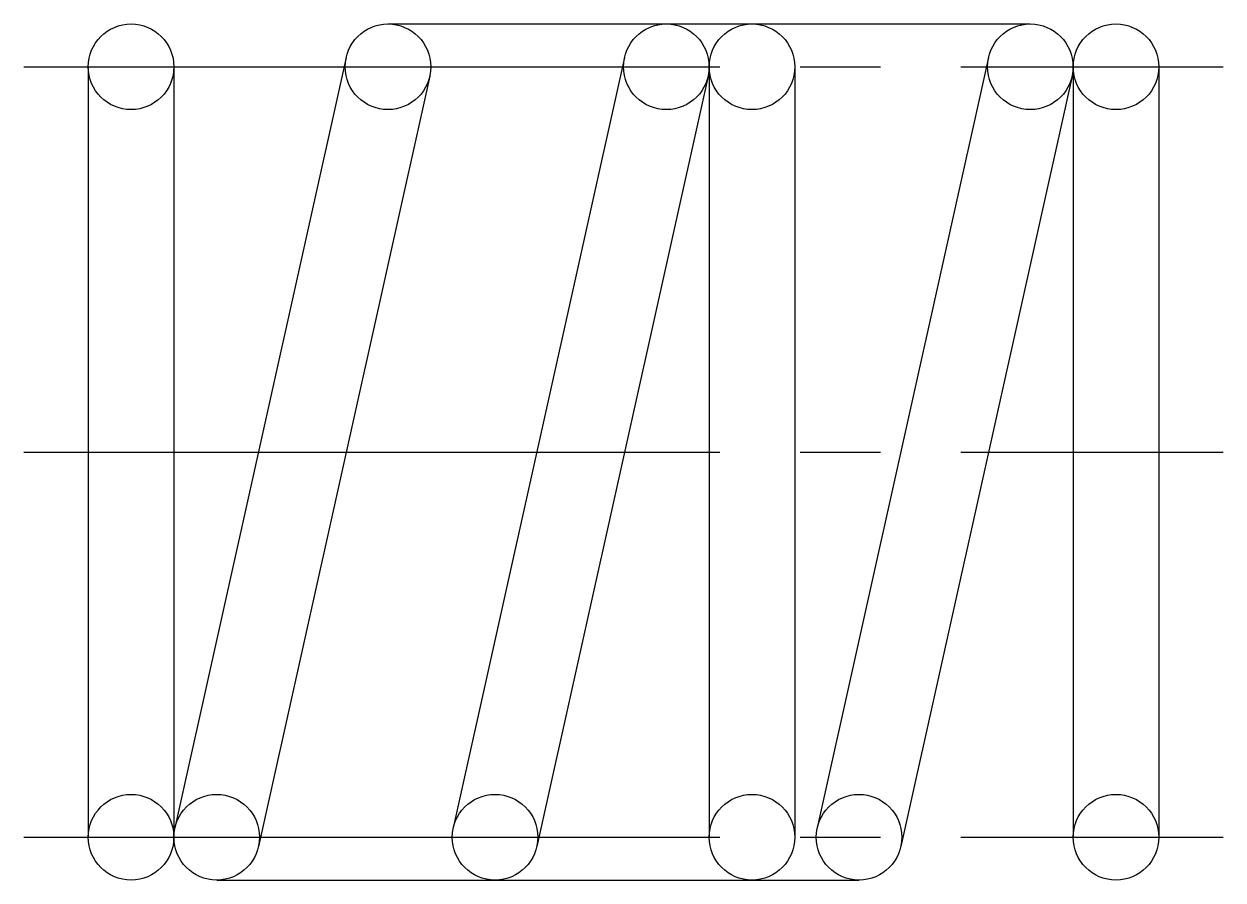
# Model space of a CAD drawing. Extents: x 1 to 16.6, y 1 to 13.8.
# Drawn here: x 11.02 to 16.62, y 9.78 to 13.78 of the extents above; entities outside this region: 2.
import ezdxf

# ---------------------------------------------------------------- set-up
doc = ezdxf.new("R2010")
doc.units = 0
doc.header["$LTSCALE"] = 0.25
doc.linetypes.add('CENTER', pattern=[17.5, 13, -1.5, 1.5, -1.5])
doc.linetypes.add('PHANTOM', pattern=[63.5, 31.75, -6.35, 6.35, -6.35, 6.35, -6.35])
doc.layers.get('0').update_dxf_attribs({"linetype": 'CONTINUOUS'})
doc.layers.add('CENTER', color=1, linetype='CENTER')

msp = doc.modelspace()

# ---------------------------------------------------------------- linework, layer by layer
at = {"color": 3, "linetype": 'PHANTOM'}
for p, q in [((12.7167, 13.7835), (15.7167, 13.7835)), ((13.8214, 13.6269), (13.0214, 10.0269)), ((14.2167, 13.5835), (14.2167, 9.9835)), ((14.6167, 13.5835), (14.6167, 9.9835)), ((14.2119, 13.5401), (13.4119, 9.9401)), ((11.9167, 9.7835), (14.9167, 9.7835))]:
    msp.add_line(p, q, dxfattribs=at)
for p, q in [((12.5214, 13.6269), (11.7214, 10.0269)), ((15.5214, 13.6269), (14.7214, 10.0269)), ((11.3167, 13.5835), (11.3167, 9.9835)), ((11.7167, 13.5835), (11.7167, 9.9835)), ((15.9167, 13.5835), (15.9167, 9.9835)), ((16.3167, 13.5835), (16.3167, 9.9835)), ((12.9119, 13.5401), (12.1119, 9.9401)), ((15.9119, 13.5401), (15.1119, 9.9401)), ((11.3167, 12.6835), (11.3167, 12.6836)), ((11.3167, 11.7835), (11.3168, 11.7835))]:
    msp.add_line(p, q)
for centre in [(11.5167, 13.5835), (12.7167, 13.5835), (15.7167, 13.5835), (16.1167, 13.5835), (11.5167, 9.9835), (11.9167, 9.9835), (14.9167, 9.9835), (16.1167, 9.9835)]:
    msp.add_circle(centre, 0.2)
for centre in [(14.0167, 13.5835), (14.4167, 13.5835), (13.2167, 9.9835), (14.4167, 9.9835)]:
    msp.add_circle(centre, 0.2, dxfattribs=at)
at = {"layer": 'CENTER', "color": 1, "linetype": 'CENTER'}
for p, q in [((11.0167, 13.5835), (16.6167, 13.5835)), ((11.0167, 11.7835), (16.6167, 11.7835)), ((11.0167, 9.9835), (16.6167, 9.9835))]:
    msp.add_line(p, q, dxfattribs=at)

# ---------------------------------------------------------------- texts
for s, p in [('WM4-5', (1, 2.5)), ('WM04', (1, 1))]:
    msp.add_text(s, height=0.4).set_placement(p)

doc.saveas('drawing.dxf')
